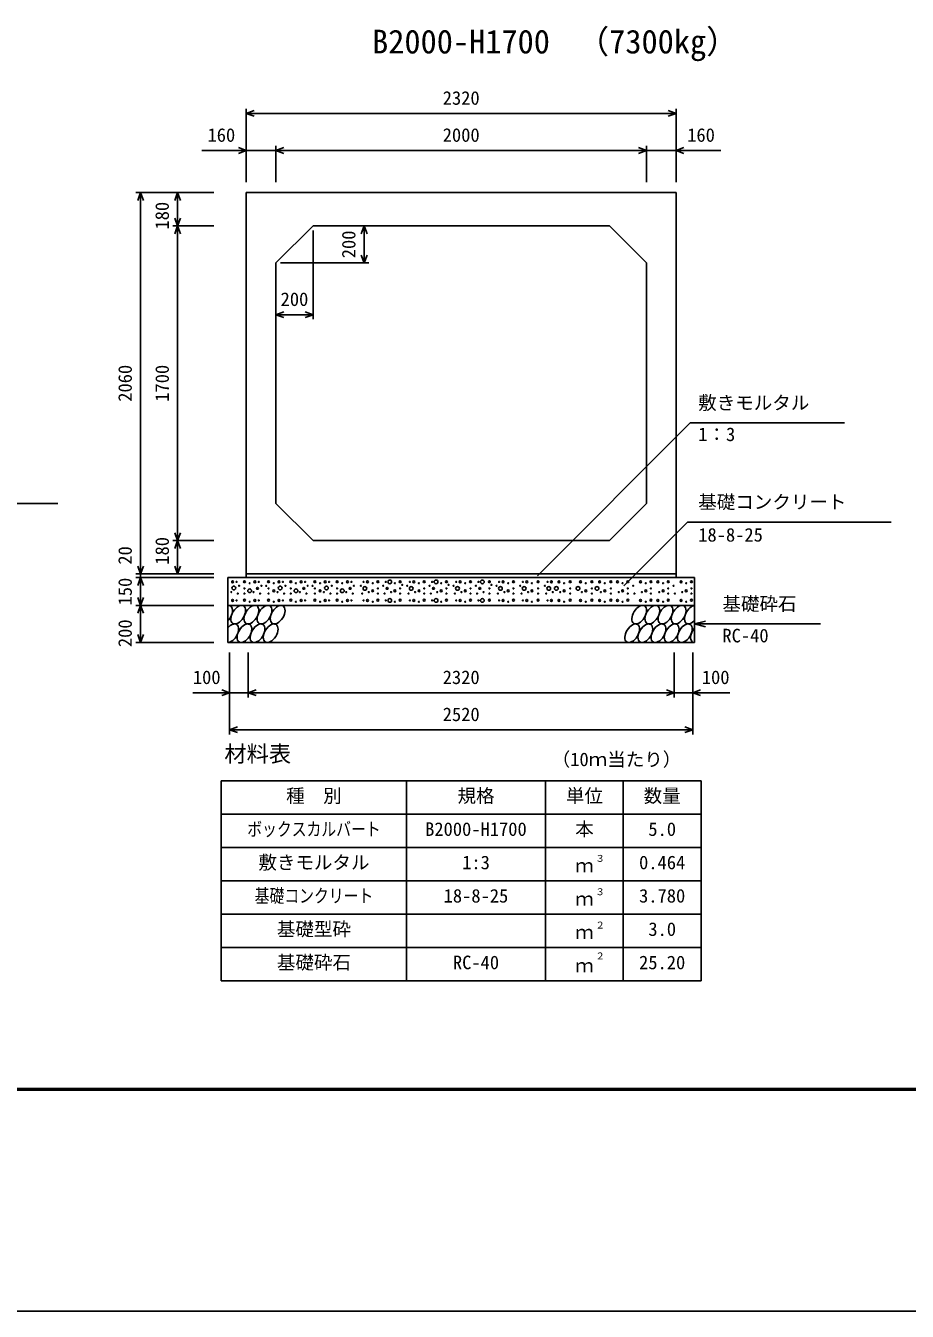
# Model space of a CAD drawing. Units: millimetres, scale not verified. Extents: x -25170 to 75630, y 0 to 35640.
# Drawn here: x 44339 to 49098, y 0 to 6943 of the extents above; entities that cross this region are included whole.
import ezdxf
from ezdxf.enums import TextEntityAlignment as Align

# ---------------------------------------------------------------- set-up
doc = ezdxf.new("R2010")
doc.units = ezdxf.units.MM
doc.header["$LTSCALE"] = 60
for name, color, linetype, lineweight in [('Defpoints_3', 5, 'Continuous', 25), ('DIM', 7, 'Continuous', 25), ('HATCH', 6, 'Continuous', 25), ('HYO', 3, 'Continuous', 25), ('HYO2', 4, 'Continuous', 25), ('OUTLINE', 3, 'Continuous', 25), ('TXT', 7, 'Continuous', 25), ('WAKU', 3, 'Continuous', 50)]:
    doc.layers.add(name, color=color, linetype=linetype, lineweight=lineweight)
doc.styles.add('ＭＳ ゴシック', font='')
doc.styles.get('ＭＳ ゴシック').set_extended_font_data('MS Gothic')

msp = doc.modelspace()

# ---------------------------------------------------------------- linework, layer by layer
at = {"layer": 'Defpoints_3'}
msp.add_line((25230, 0), (75630, 0), dxfattribs=at)
at = {"layer": 'DIM'}
for p, q in [((45529.98, 6493.78), (45529.98, 6096.89)), ((45572.27, 6484.17), (45529.98, 6468.78)), ((47849.98, 6468.78), (45529.98, 6468.78)), ((45529.98, 6468.78), (45572.27, 6453.39)), ((47807.7, 6484.17), (47849.98, 6468.78)), ((47849.98, 6468.78), (47807.7, 6453.39)), ((47849.98, 6493.78), (47849.98, 6096.89)), ((45289.24, 6268.78), (45529.98, 6268.78)), ((45487.7, 6284.17), (45529.98, 6268.78)), ((45529.98, 6268.78), (45487.7, 6253.39)), ((45689.98, 6268.78), (45529.98, 6268.78)), ((45689.98, 6293.78), (45689.98, 6096.89)), ((45732.27, 6284.17), (45689.98, 6268.78)), ((47689.98, 6268.78), (45689.98, 6268.78)), ((45689.98, 6268.78), (45732.27, 6253.39)), ((47647.7, 6284.17), (47689.98, 6268.78)), ((47689.98, 6268.78), (47647.7, 6253.39)), ((47689.98, 6293.78), (47689.98, 6096.89)), ((47689.98, 6268.78), (47849.98, 6268.78)), ((47892.27, 6284.17), (47849.98, 6268.78)), ((48090.73, 6268.78), (47849.98, 6268.78)), ((47849.98, 6268.78), (47892.27, 6253.39)), ((44933.88, 6041.89), (45354.98, 6041.89)), ((44958.88, 6041.89), (44943.49, 5999.6)), ((44958.88, 3981.89), (44958.88, 6041.89)), ((44974.27, 5999.6), (44958.88, 6041.89)), ((45158.88, 6041.89), (45143.49, 5999.6)), ((45158.88, 6041.89), (45158.88, 5861.89)), ((45174.27, 5999.6), (45158.88, 6041.89)), ((45158.88, 5861.89), (45143.49, 5904.17)), ((45174.27, 5904.17), (45158.88, 5861.89)), ((45133.88, 5861.89), (45354.98, 5861.89)), ((45158.88, 5861.89), (45143.49, 5819.6)), ((45158.88, 5861.89), (45158.88, 4161.89)), ((45174.27, 5819.6), (45158.88, 5861.89)), ((45889.98, 5836.89), (45889.98, 5357.17)), ((46166.05, 5861.89), (46150.66, 5819.6)), ((46166.05, 5661.89), (46166.05, 5861.89)), ((46181.44, 5819.6), (46166.05, 5861.89)), ((46166.05, 5661.89), (46150.66, 5704.17)), ((46181.44, 5704.17), (46166.05, 5661.89)), ((45714.98, 5661.89), (46191.05, 5661.89)), ((45732.27, 5397.56), (45689.98, 5382.17)), ((45889.98, 5382.17), (45689.98, 5382.17)), ((45689.98, 5382.17), (45732.27, 5366.78)), ((45847.7, 5397.56), (45889.98, 5382.17)), ((45889.98, 5382.17), (45847.7, 5366.78)), ((47101.17, 3972.31), (47926.48, 4797.62)), ((48758.89, 4797.62), (47926.48, 4797.62)), ((44511.62, 4362.22), (43412.07, 4362.22)), ((47568.01, 3918.16), (47912.07, 4262.22)), ((49011.62, 4262.22), (47912.07, 4262.22)), ((45158.88, 4161.89), (45143.49, 4204.17)), ((45174.27, 4204.17), (45158.88, 4161.89)), ((45133.88, 4161.89), (45354.98, 4161.89)), ((45158.88, 4161.89), (45143.49, 4119.6)), ((45158.88, 3981.89), (45158.88, 4161.89)), ((45174.27, 4119.6), (45158.88, 4161.89)), ((44933.88, 3981.89), (45354.98, 3981.89)), ((44933.88, 3961.89), (45354.98, 3961.89)), ((44958.88, 3981.89), (44943.49, 4024.17)), ((44958.88, 3961.89), (44943.49, 3919.6)), ((44974.27, 4024.17), (44958.88, 3981.89)), ((44958.88, 3981.89), (44958.88, 3961.89)), ((44958.88, 3961.89), (44958.88, 3811.89)), ((44974.27, 3919.6), (44958.88, 3961.89)), ((45158.88, 3981.89), (45143.49, 4024.17)), ((45174.27, 4024.17), (45158.88, 3981.89)), ((44958.88, 3811.89), (44943.49, 3854.17)), ((44974.27, 3854.17), (44958.88, 3811.89)), ((44933.88, 3811.89), (45354.98, 3811.89)), ((44958.88, 3811.89), (44943.49, 3769.6)), ((44958.88, 3811.89), (44958.88, 3611.89)), ((44974.27, 3769.6), (44958.88, 3811.89)), ((47949.98, 3711.89), (48007.94, 3727.42)), ((48629.79, 3711.89), (47949.98, 3711.89)), ((47949.98, 3711.89), (48007.94, 3696.36)), ((44933.88, 3611.89), (45354.98, 3611.89)), ((44958.88, 3611.89), (44943.49, 3654.17)), ((44974.27, 3654.17), (44958.88, 3611.89)), ((45439.98, 3115.28), (45439.98, 3556.89)), ((45539.98, 3315.28), (45539.98, 3556.89)), ((47839.98, 3315.28), (47839.98, 3556.89)), ((47839.98, 3315.28), (47839.98, 3556.89)), ((47939.98, 3115.28), (47939.98, 3556.89)), ((45240.44, 3340.28), (45439.98, 3340.28)), ((45397.7, 3355.67), (45439.98, 3340.28)), ((45439.98, 3340.28), (45397.7, 3324.88)), ((45539.98, 3340.28), (45439.98, 3340.28)), ((45582.27, 3355.67), (45539.98, 3340.28)), ((47839.98, 3340.28), (45539.98, 3340.28)), ((45539.98, 3340.28), (45582.27, 3324.88)), ((47797.7, 3355.67), (47839.98, 3340.28)), ((47839.98, 3340.28), (47797.7, 3324.88)), ((47939.98, 3340.28), (47839.98, 3340.28)), ((47982.27, 3355.67), (47939.98, 3340.28)), ((48139.53, 3340.28), (47939.98, 3340.28)), ((47939.98, 3340.28), (47982.27, 3324.88)), ((45482.27, 3155.67), (45439.98, 3140.28)), ((47939.98, 3140.28), (45439.98, 3140.28)), ((45439.98, 3140.28), (45482.27, 3124.88)), ((47897.7, 3155.67), (47939.98, 3140.28)), ((47939.98, 3140.28), (47897.7, 3124.88))]:
    msp.add_line(p, q, dxfattribs=at)
at = {"layer": 'HATCH'}
for centre, radius in [((45456.02, 3939.07), 5), ((45462.56, 3906.05), 10), ((45477.05, 3939.07), 2.5), ((45491.07, 3918.05), 2.5), ((45519.95, 3939.94), 5), ((45519.95, 3904.05), 2.5), ((45547.99, 3890.92), 10), ((45547.99, 3932.06), 2.5), ((45576.02, 3939.07), 5), ((45590.04, 3904.05), 5), ((45597.05, 3939.07), 2.5), ((45611.07, 3918.05), 2.5), ((45637.53, 3917.15), 2.5), ((45649.95, 3939.94), 5), ((45649.95, 3904.05), 2.5), ((45677.99, 3890.92), 5), ((45677.99, 3932.06), 2.5), ((45706.02, 3939.07), 5), ((45712.56, 3906.05), 10), ((45727.05, 3939.07), 2.5), ((45741.07, 3918.05), 2.5), ((45769.95, 3939.94), 5), ((45769.95, 3904.05), 2.5), ((45797.99, 3890.92), 10), ((45797.99, 3932.06), 2.5), ((45826.02, 3939.07), 5), ((45840.04, 3904.05), 5), ((45847.05, 3939.07), 2.5), ((45861.07, 3918.05), 2.5), ((45887.53, 3917.15), 2.5), ((45899.95, 3939.94), 5), ((45899.95, 3904.05), 2.5), ((45927.99, 3890.92), 5), ((45927.99, 3932.06), 2.5), ((45956.02, 3939.07), 5), ((45962.56, 3906.05), 10), ((45977.05, 3939.07), 2.5), ((45991.07, 3918.05), 2.5), ((46019.95, 3939.94), 5), ((46019.95, 3904.05), 2.5), ((46047.99, 3890.92), 10), ((46047.99, 3932.06), 2.5), ((46076.02, 3939.07), 5), ((46090.04, 3904.05), 5), ((46097.05, 3939.07), 2.5), ((46111.07, 3918.05), 2.5), ((46148.89, 3918.05), 2.5), ((46169.92, 3904.05), 10), ((46162.91, 3939.07), 2.5), ((46183.94, 3939.07), 5), ((46211.98, 3890.92), 5), ((46211.98, 3932.06), 2.5), ((46240.01, 3939.94), 5), ((46240.01, 3904.05), 2.5), ((46268.89, 3918.05), 2.5), ((46282.91, 3939.07), 2.5), ((46289.92, 3904.05), 5), ((46303.94, 3939.07), 10), ((46331.98, 3890.92), 5), ((46331.98, 3932.06), 2.5), ((46360.01, 3939.94), 5), ((46360.01, 3904.05), 2.5), ((46371.35, 3922.37), 2.5), ((46398.89, 3918.05), 2.5), ((46419.92, 3904.05), 10), ((46412.91, 3939.07), 2.5), ((46433.94, 3939.07), 5), ((46461.98, 3890.92), 5), ((46461.98, 3932.06), 2.5), ((46490.01, 3939.94), 5), ((46490.01, 3904.05), 2.5), ((46518.89, 3918.05), 2.5), ((46532.91, 3939.07), 2.5), ((46539.92, 3904.05), 5), ((46553.94, 3939.07), 10), ((46581.98, 3890.92), 5), ((46581.98, 3932.06), 2.5), ((46610.01, 3939.94), 5), ((46610.01, 3904.05), 2.5), ((46621.35, 3922.37), 2.5), ((46648.89, 3918.05), 2.5), ((46669.92, 3904.05), 10), ((46662.91, 3939.07), 2.5), ((46683.94, 3939.07), 5), ((46711.98, 3890.92), 5), ((46711.98, 3932.06), 2.5), ((46740.01, 3939.94), 5), ((46740.01, 3904.05), 2.5), ((46768.89, 3918.05), 2.5), ((46782.91, 3939.07), 2.5), ((46789.92, 3904.05), 5), ((46803.94, 3939.07), 10), ((46841.84, 3939.94), 5), ((46841.84, 3904.05), 2.5), ((46853.18, 3922.37), 2.5), ((46880.71, 3918.05), 2.5), ((46901.74, 3904.05), 10), ((46894.73, 3939.07), 2.5), ((46915.76, 3939.07), 5), ((46943.8, 3890.92), 5), ((46943.8, 3932.06), 2.5), ((46971.84, 3939.94), 5), ((46971.84, 3904.05), 2.5), ((47008.78, 3918.05), 2.5), ((47029.81, 3904.05), 10), ((47022.79, 3939.07), 2.5), ((47043.83, 3939.07), 5), ((47071.86, 3890.92), 5), ((47071.86, 3932.06), 2.5), ((47104.77, 3939.94), 5), ((47104.77, 3904.05), 2.5), ((47141.7, 3918.05), 2.5), ((47162.73, 3904.05), 10), ((47155.72, 3939.07), 2.5), ((47176.75, 3939.07), 5), ((47203.4, 3904.05), 10), ((47217.42, 3939.07), 5), ((47245.46, 3890.92), 5), ((47245.46, 3932.06), 2.5), ((47278.36, 3939.94), 5), ((47278.36, 3904.05), 2.5), ((47320.25, 3904.05), 10), ((47334.27, 3939.07), 5), ((47362.3, 3890.92), 5), ((47362.3, 3932.06), 2.5), ((47395.2, 3939.94), 5), ((47395.2, 3904.05), 2.5), ((47422.94, 3904.05), 10), ((47436.96, 3939.07), 5), ((47465, 3890.92), 5), ((47465, 3932.06), 2.5), ((47497.9, 3939.94), 5), ((47497.9, 3904.05), 2.5), ((47533.17, 3939.07), 5), ((47561.2, 3890.92), 5), ((47561.2, 3932.06), 2.5), ((47589.24, 3939.94), 5), ((47589.24, 3904.05), 2.5), ((47618.12, 3918.05), 2.5), ((47657.98, 3939.07), 5), ((47686.02, 3890.92), 5), ((47686.02, 3932.06), 2.5), ((47714.06, 3939.94), 5), ((47714.06, 3904.05), 2.5), ((47751.62, 3939.07), 5), ((47779.66, 3890.92), 5), ((47779.66, 3932.06), 2.5), ((47807.7, 3939.94), 5), ((47807.7, 3904.05), 2.5), ((47836.57, 3918.05), 2.5), ((47876.44, 3939.07), 5), ((47904.47, 3890.92), 5), ((47904.47, 3932.06), 2.5), ((47932.51, 3939.94), 5), ((47932.51, 3904.05), 2.5), ((45449.01, 3883.91), 2.5), ((45456.02, 3839.07), 5), ((45477.05, 3839.07), 2.5), ((45484.06, 3876.04), 2.5), ((45519.95, 3839.94), 5), ((45519.95, 3876.04), 2.5), ((45547.99, 3832.06), 2.5), ((45569.01, 3883.91), 2.5), ((45576.02, 3839.07), 5), ((45597.05, 3839.07), 2.5), ((45604.06, 3876.04), 2.5), ((45649.95, 3839.94), 5), ((45649.95, 3876.04), 2.5), ((45677.99, 3832.06), 2.5), ((45699.01, 3883.91), 2.5), ((45706.02, 3839.07), 5), ((45727.05, 3839.07), 2.5), ((45734.06, 3876.04), 2.5), ((45769.95, 3839.94), 5), ((45769.95, 3876.04), 2.5), ((45797.99, 3832.06), 2.5), ((45819.01, 3883.91), 2.5), ((45826.02, 3839.07), 5), ((45847.05, 3839.07), 2.5), ((45854.06, 3876.04), 2.5), ((45899.95, 3839.94), 5), ((45899.95, 3876.04), 2.5), ((45927.99, 3832.06), 2.5), ((45949.01, 3883.91), 2.5), ((45956.02, 3839.07), 5), ((45977.05, 3839.07), 2.5), ((45984.06, 3876.04), 2.5), ((46019.95, 3839.94), 5), ((46019.95, 3876.04), 2.5), ((46047.99, 3832.06), 2.5), ((46069.01, 3883.91), 2.5), ((46076.02, 3839.07), 5), ((46097.05, 3839.07), 2.5), ((46104.06, 3876.04), 2.5), ((46155.9, 3876.04), 2.5), ((46162.91, 3839.07), 2.5), ((46183.94, 3839.07), 5), ((46190.95, 3883.91), 2.5), ((46211.98, 3832.06), 2.5), ((46240.01, 3839.94), 5), ((46240.01, 3876.04), 2.5), ((46275.9, 3876.04), 2.5), ((46282.91, 3839.07), 2.5), ((46303.94, 3839.07), 10), ((46310.95, 3883.91), 2.5), ((46331.98, 3832.06), 2.5), ((46360.01, 3839.94), 5), ((46360.01, 3876.04), 2.5), ((46405.9, 3876.04), 2.5), ((46412.91, 3839.07), 2.5), ((46433.94, 3839.07), 5), ((46440.95, 3883.91), 2.5), ((46461.98, 3832.06), 2.5), ((46490.01, 3839.94), 5), ((46490.01, 3876.04), 2.5), ((46525.9, 3876.04), 2.5), ((46532.91, 3839.07), 2.5), ((46553.94, 3839.07), 10), ((46560.95, 3883.91), 2.5), ((46581.98, 3832.06), 2.5), ((46610.01, 3839.94), 5), ((46610.01, 3876.04), 2.5), ((46655.9, 3876.04), 2.5), ((46662.91, 3839.07), 2.5), ((46683.94, 3839.07), 5), ((46690.95, 3883.91), 2.5), ((46711.98, 3832.06), 2.5), ((46740.01, 3839.94), 5), ((46740.01, 3876.04), 2.5), ((46775.9, 3876.04), 2.5), ((46782.91, 3839.07), 2.5), ((46803.94, 3839.07), 10), ((46810.95, 3883.91), 2.5), ((46841.84, 3839.94), 5), ((46841.84, 3876.04), 2.5), ((46887.72, 3876.04), 2.5), ((46894.73, 3839.07), 2.5), ((46915.76, 3839.07), 5), ((46922.77, 3883.91), 2.5), ((46943.8, 3832.06), 2.5), ((46971.84, 3839.94), 5), ((46971.84, 3876.04), 2.5), ((47015.79, 3876.04), 2.5), ((47022.79, 3839.07), 2.5), ((47043.83, 3839.07), 5), ((47050.83, 3883.91), 2.5), ((47071.86, 3832.06), 2.5), ((47104.77, 3839.94), 5), ((47104.77, 3876.04), 2.5), ((47148.71, 3876.04), 2.5), ((47155.72, 3839.07), 2.5), ((47176.75, 3839.07), 5), ((47183.76, 3883.91), 2.5), ((47217.42, 3839.07), 5), ((47224.43, 3883.91), 2.5), ((47245.46, 3832.06), 2.5), ((47278.36, 3839.94), 5), ((47278.36, 3876.04), 2.5), ((47334.27, 3839.07), 5), ((47341.27, 3883.91), 2.5), ((47362.3, 3832.06), 2.5), ((47395.2, 3839.94), 5), ((47395.2, 3876.04), 2.5), ((47436.96, 3839.07), 5), ((47443.97, 3883.91), 2.5), ((47465, 3832.06), 2.5), ((47497.9, 3839.94), 5), ((47497.9, 3876.04), 2.5), ((47533.17, 3839.07), 5), ((47540.17, 3883.91), 2.5), ((47561.2, 3832.06), 2.5), ((47589.24, 3839.94), 5), ((47589.24, 3876.04), 2.5), ((47625.13, 3876.04), 2.5), ((47657.98, 3839.07), 5), ((47664.99, 3883.91), 2.5), ((47686.02, 3832.06), 2.5), ((47714.06, 3839.94), 5), ((47714.06, 3876.04), 2.5), ((47751.62, 3839.07), 5), ((47758.63, 3883.91), 2.5), ((47779.66, 3832.06), 2.5), ((47807.7, 3839.94), 5), ((47807.7, 3876.04), 2.5), ((47843.58, 3876.04), 2.5), ((47876.44, 3839.07), 5), ((47883.45, 3883.91), 2.5), ((47904.47, 3832.06), 2.5), ((47932.51, 3839.94), 5), ((47932.51, 3876.04), 2.5)]:
    msp.add_circle(centre, radius, dxfattribs=at)
for centre, start_param, end_param in [((45415.33, 3761.88), 4.3355439, 6.7245934), ((47934.54, 3761.88), 0.4199491, 4.357003), ((45448.58, 3661.89), 3.4740877, 7.5860497), ((47967.79, 3661.89), 1.2805297, 3.4964223)]:
    msp.add_ellipse(centre, major_axis=(29.09, 47.08), ratio=0.5792, start_param=start_param, end_param=end_param, dxfattribs=at)
for centre in [(45486.29, 3761.88), (45557.24, 3761.88), (45628.2, 3761.88), (45699.15, 3761.88), (47650.71, 3761.88), (47721.67, 3761.88), (47792.63, 3761.88), (47863.58, 3761.88), (45519.53, 3661.89), (45590.49, 3661.89), (45661.45, 3661.89), (47613.01, 3661.89), (47683.96, 3661.89), (47754.92, 3661.89), (47825.87, 3661.89), (47896.83, 3661.89)]:
    msp.add_ellipse(centre, major_axis=(29.09, 47.08), ratio=0.5792, dxfattribs=at)
at = {"layer": 'HYO'}
for p, q in [((47984.98, 2865.28), (45394.98, 2865.28)), ((45394.98, 2865.28), (45394.98, 1785.28)), ((46394.98, 2865.28), (46394.98, 1785.28)), ((47144.98, 2865.28), (47144.98, 1785.28)), ((47564.98, 2865.28), (47564.98, 1785.28)), ((47984.98, 1785.28), (47984.98, 2865.28)), ((45394.98, 2685.28), (47984.98, 2685.28)), ((45394.98, 1785.28), (47984.98, 1785.28))]:
    msp.add_line(p, q, dxfattribs=at)
at = {"layer": 'HYO2'}
for p, q in [((45394.98, 2505.28), (47984.98, 2505.28)), ((45394.98, 2325.28), (47984.98, 2325.28)), ((45394.98, 2145.28), (47984.98, 2145.28)), ((45394.98, 1965.28), (47984.98, 1965.28))]:
    msp.add_line(p, q, dxfattribs=at)
at = {"layer": 'OUTLINE'}
for p, q in [((47849.98, 6041.89), (45529.98, 6041.89)), ((45529.98, 3961.89), (45529.98, 6041.89)), ((47849.98, 3961.89), (47849.98, 6041.89)), ((45689.98, 5661.89), (45889.98, 5861.89)), ((47489.98, 5861.89), (45889.98, 5861.89)), ((47489.98, 5861.89), (47689.98, 5661.89)), ((45689.98, 5661.89), (45689.98, 4361.89)), ((47689.98, 5661.89), (47689.98, 4361.89)), ((45889.98, 4161.89), (45689.98, 4361.89)), ((47689.98, 4361.89), (47489.98, 4161.89)), ((47489.98, 4161.89), (45889.98, 4161.89)), ((45429.98, 3961.89), (45429.98, 3611.89)), ((45429.98, 3961.89), (47949.98, 3961.89)), ((47849.98, 3981.89), (45529.98, 3981.89)), ((47949.98, 3961.89), (47949.98, 3611.89)), ((45429.98, 3811.89), (47949.98, 3811.89)), ((45429.98, 3611.89), (47949.98, 3611.89))]:
    msp.add_line(p, q, dxfattribs=at)
at = {"layer": 'WAKU'}
msp.add_line((26430, 1200), (74430, 1200), dxfattribs=at)

# ---------------------------------------------------------------- texts
at = {"layer": 'DIM', "style": 'ＭＳ ゴシック'}
for s, p in [('2320', (46589.98, 6493.78)), ('160', (45320.34, 6293.78)), ('2000', (46589.98, 6293.78)), ('160', (47909.62, 6293.78)), ('200', (45714.98, 5407.17)), ('敷きモルタル', (47969.33, 4847.62)), ('1：3', (47969.33, 4677.5)), ('基礎コンクリート', (47969.33, 4312.22)), ('18-8-25', (47969.33, 4134.59)), ('基礎砕石', (48099.72, 3761.89)), ('RC-40', (48099.72, 3590.51)), ('100', (45241.34, 3365.28)), ('2320', (46589.98, 3365.28)), ('100', (47988.62, 3365.28)), ('2520', (46589.98, 3165.28))]:
    msp.add_text(s, height=73.31, dxfattribs=at).set_placement(p, align=Align.BOTTOM_LEFT)
for s, p in [('180', (45133.88, 5841.89)), ('200', (46141.05, 5686.89)), ('2060', (44933.88, 4911.89)), ('1700', (45133.88, 4911.89)), ('180', (45133.88, 4031.89)), ('20', (44933.88, 4031.96)), ('150', (44933.88, 3811.89)), ('200', (44933.88, 3586.89))]:
    msp.add_text(s, height=73.31, rotation=90, dxfattribs=at).set_placement(p, align=Align.BOTTOM_LEFT)
at = {"layer": 'TXT', "style": 'ＭＳ ゴシック'}
for s, height, p in [('（7300kg）', 128.3, (47313.57, 6754.39)), ('B2000-H1700', 128.3, (46208.73, 6754.39)), ('材料表', 87.98, (45411.65, 2940.28)), ('（10ｍ当たり）', 73.31, (47178.31, 2921.94)), ('種\u3000別', 73.31, (45744.98, 2725.28)), ('規格', 73.31, (46669.98, 2725.28)), ('単位', 73.31, (47254.98, 2725.28)), ('数量', 73.31, (47674.98, 2725.28)), ('B2000-H1700', 73.31, (46494.98, 2545.28)), ('本', 73.31, (47304.98, 2545.28)), ('5.0', 73.31, (47699.98, 2545.28)), ('敷きモルタル', 73.31, (45594.98, 2365.28)), ('1:3', 73.31, (46694.98, 2365.28)), ('３', 36.66, (47414.22, 2415.89)), ('0.464', 73.31, (47649.98, 2365.28)), ('ｍ', 73.31, (47304.98, 2348.61)), ('18-8-25', 73.31, (46594.98, 2185.28)), ('ｍ', 73.31, (47304.98, 2168.61)), ('３', 36.66, (47414.22, 2235.89)), ('3.780', 73.31, (47649.98, 2185.28)), ('基礎型砕', 73.31, (45694.98, 2005.28)), ('２', 36.66, (47414.22, 2055.89)), ('3.0', 73.31, (47699.98, 2005.28)), ('ｍ', 73.31, (47304.98, 1988.61)), ('基礎砕石', 73.31, (45694.98, 1825.28)), ('RC-40', 73.31, (46644.98, 1825.28)), ('ｍ', 73.31, (47304.98, 1808.61)), ('２', 36.66, (47414.22, 1889.22)), ('25.20', 73.31, (47649.98, 1825.28))]:
    msp.add_text(s, height=height, dxfattribs=at).set_placement(p, align=Align.BOTTOM_LEFT)
at = {"layer": 'TXT', "style": 'ＭＳ ゴシック', "width": 0.8}
for s, p in [('ボックスカルバート', (45534.98, 2545.28)), ('基礎コンクリート', (45574.98, 2185.28))]:
    msp.add_text(s, height=73.31, dxfattribs=at).set_placement(p, align=Align.BOTTOM_LEFT)

doc.saveas('drawing.dxf')
